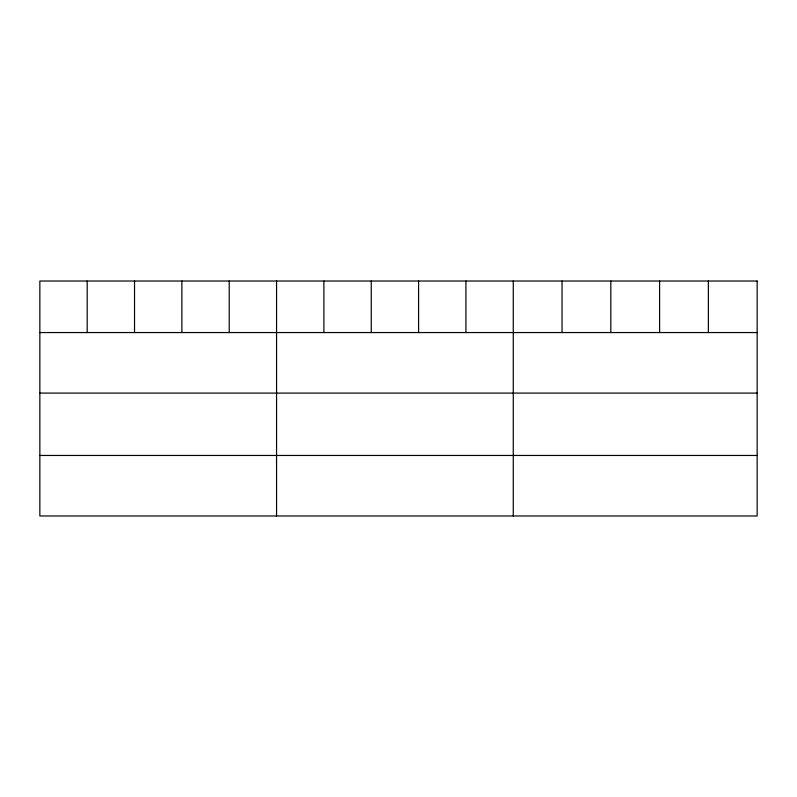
<?xml version="1.0" encoding="UTF-8"?>
<svg xmlns="http://www.w3.org/2000/svg" width="797" height="797" viewBox="0 0 797 797"><rect width="100%" height="100%" fill="white"/><g stroke="black" fill="none" stroke-linecap="round" stroke-linejoin="round"><path stroke-width="1.2" d="M39.85 332.558L757.15 332.558M39.85 393.09L757.15 393.09M39.85 455.456L757.15 455.456M708.374 281.022L708.374 332.558M659.597 281.022L659.597 332.558M610.821 281.022L610.821 332.558M562.044 281.022L562.044 332.558M513.268 281.022L513.268 515.978M465.926 281.022L465.926 332.558M418.584 281.022L418.584 332.558M371.243 281.022L371.243 332.558M323.901 281.022L323.901 332.558M276.559 281.022L276.559 515.978M229.217 281.022L229.217 332.558M181.875 281.022L181.875 332.558M134.534 281.022L134.534 332.558M87.192 281.022L87.192 332.558M757.15 281.022L39.85 281.022L39.85 515.978L757.15 515.978L757.15 281.022"/></g></svg>
